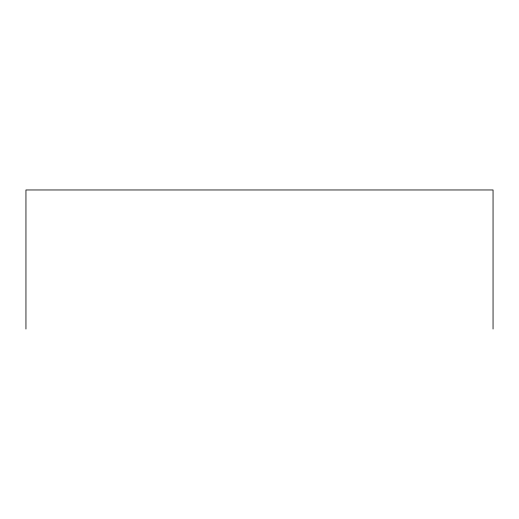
<?xml version="1.0" encoding="UTF-8"?>
<svg xmlns="http://www.w3.org/2000/svg" width="519" height="519" viewBox="0 0 519 519"><rect width="100%" height="100%" fill="white"/><g stroke="black" fill="none" stroke-linecap="round" stroke-linejoin="round"><path stroke-width="0.78" d="M493.05 329.033L493.05 189.967L25.95 189.967L25.95 329.033"/></g></svg>
